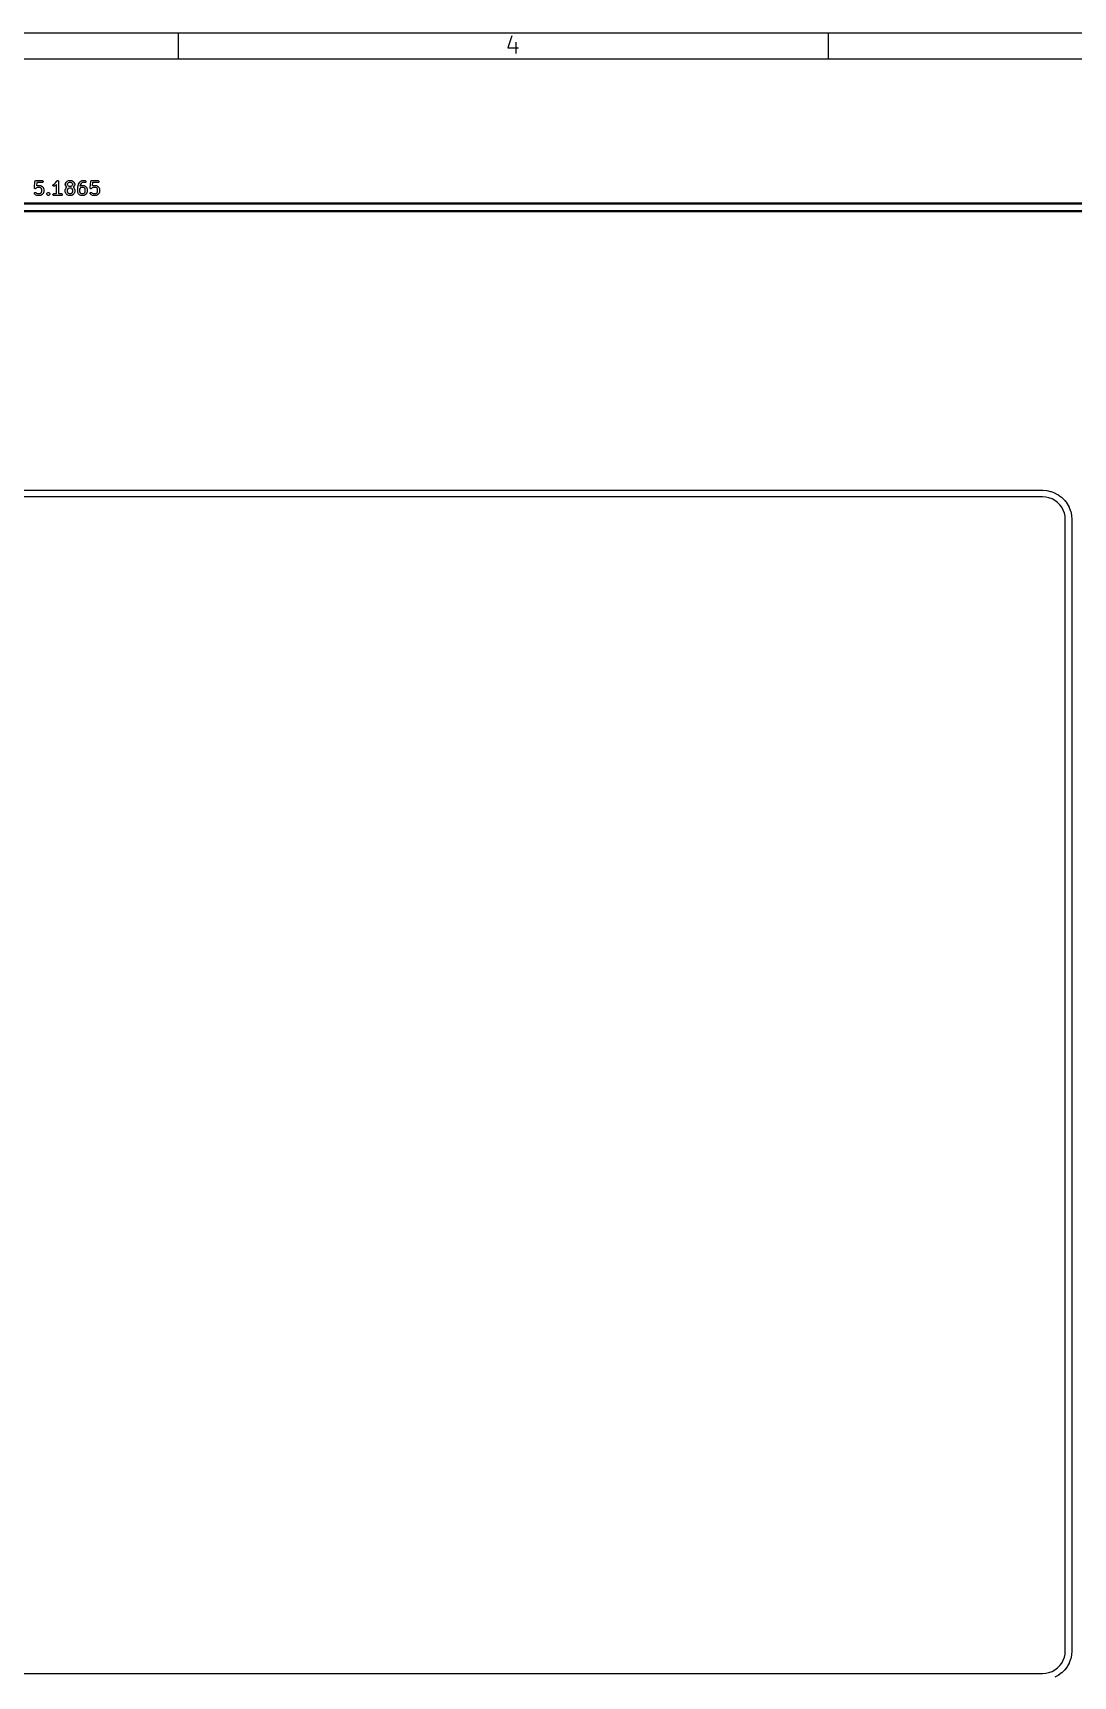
# Model space of a CAD drawing. Header units: inches. Extents: x 0.4 to 11.3, y -7.9 to -0.4.
# Drawn here: x 5.858 to 9.009, y -5.369 to -0.394 of the extents above; entities that cross this region are included whole.
import ezdxf

# ---------------------------------------------------------------- set-up
doc = ezdxf.new("R2010")
doc.units = ezdxf.units.IN
doc.header["$MEASUREMENT"] = 0
doc.layers.add('Adhesive', color=254, linetype='CONTINUOUS', true_color=0xb4dbd2)

msp = doc.modelspace()

# ---------------------------------------------------------------- linework, layer by layer
at = {"layer": 'Adhesive', "linetype": 'CONTINUOUS'}
for p, q in [((5.863, -0.8623), (5.8649, -0.8436)), ((5.8649, -0.8433), (5.865, -0.8432)), ((5.8649, -0.8434), (5.8649, -0.8433)), ((5.8649, -0.8436), (5.8649, -0.8434)), ((5.865, -0.843), (5.8652, -0.8426)), ((5.865, -0.8432), (5.865, -0.843)), ((5.8652, -0.8426), (5.8654, -0.8423)), ((5.8654, -0.8423), (5.8655, -0.8421)), ((5.8655, -0.842), (5.8659, -0.8417)), ((5.8655, -0.8421), (5.8655, -0.842)), ((5.8659, -0.8417), (5.8662, -0.8414)), ((5.8662, -0.8414), (5.8663, -0.8414)), ((5.8663, -0.8414), (5.8664, -0.8413)), ((5.8664, -0.8413), (5.8668, -0.8412)), ((5.8668, -0.8412), (5.8672, -0.841)), ((5.8672, -0.841), (5.8675, -0.841)), ((5.8675, -0.841), (5.8675, -0.841)), ((5.8675, -0.841), (5.8676, -0.841)), ((5.8676, -0.841), (5.8678, -0.8409)), ((5.8678, -0.8409), (5.8866, -0.8409)), ((5.8866, -0.8409), (5.8871, -0.841)), ((5.8871, -0.841), (5.8882, -0.8414)), ((5.8882, -0.8414), (5.889, -0.8423)), ((5.889, -0.8455), (5.8882, -0.8463)), ((5.889, -0.8423), (5.8895, -0.8433)), ((5.8895, -0.8445), (5.889, -0.8455)), ((5.8895, -0.8433), (5.8895, -0.8445)), ((5.9274, -0.8476), (5.931, -0.8423)), ((5.931, -0.8422), (5.9313, -0.8418)), ((5.931, -0.8423), (5.931, -0.8422)), ((5.931, -0.8423), (5.931, -0.8423)), ((5.931, -0.8423), (5.931, -0.8423)), ((5.9313, -0.8418), (5.9316, -0.8416)), ((5.9316, -0.8416), (5.9318, -0.8414)), ((5.9318, -0.8414), (5.9321, -0.8413)), ((5.9321, -0.8413), (5.9323, -0.8412)), ((5.9323, -0.8412), (5.9326, -0.8411)), ((5.9326, -0.8411), (5.9329, -0.841)), ((5.9329, -0.841), (5.9332, -0.841)), ((5.9332, -0.841), (5.9334, -0.8409)), ((5.9334, -0.8409), (5.9337, -0.841)), ((5.9337, -0.841), (5.934, -0.841)), ((5.934, -0.841), (5.9343, -0.8411)), ((5.9343, -0.8411), (5.9346, -0.8412)), ((5.9346, -0.8412), (5.9348, -0.8413)), ((5.9348, -0.8413), (5.9351, -0.8414)), ((5.9351, -0.8414), (5.9353, -0.8416)), ((5.9353, -0.8416), (5.9355, -0.8418)), ((5.9355, -0.8418), (5.9357, -0.842)), ((5.9357, -0.842), (5.9359, -0.8423)), ((5.9359, -0.8423), (5.936, -0.8425)), ((5.936, -0.8425), (5.9362, -0.8428)), ((5.9362, -0.8428), (5.9362, -0.843)), ((5.9362, -0.843), (5.9363, -0.8433)), ((5.9363, -0.8433), (5.9364, -0.8439)), ((5.9364, -0.8439), (5.9364, -0.8439)), ((5.9364, -0.8439), (5.9364, -0.8439)), ((5.9364, -0.8439), (5.9364, -0.8439)), ((5.9364, -0.8439), (5.9364, -0.8803)), ((5.9592, -0.8459), (5.9592, -0.8458)), ((5.9592, -0.8458), (5.9593, -0.8458)), ((5.9593, -0.8458), (5.9595, -0.8456)), ((5.9595, -0.8456), (5.9613, -0.8437)), ((5.9613, -0.8437), (5.9616, -0.8435)), ((5.9616, -0.8435), (5.9616, -0.8434)), ((5.9616, -0.8434), (5.9617, -0.8434)), ((5.9617, -0.8434), (5.9618, -0.8433)), ((5.9618, -0.8433), (5.9619, -0.8433)), ((5.9619, -0.8433), (5.9621, -0.8431)), ((5.9621, -0.8431), (5.9659, -0.8412)), ((5.9659, -0.8412), (5.9664, -0.841)), ((5.9664, -0.841), (5.9665, -0.841)), ((5.9665, -0.841), (5.9666, -0.841)), ((5.9666, -0.841), (5.9672, -0.8409)), ((5.9672, -0.8409), (5.9747, -0.8409)), ((5.9747, -0.8409), (5.9753, -0.841)), ((5.9753, -0.841), (5.9754, -0.841)), ((5.9754, -0.841), (5.9755, -0.841)), ((5.9755, -0.841), (5.976, -0.8412)), ((5.976, -0.8412), (5.9798, -0.8431)), ((5.9798, -0.8431), (5.98, -0.8433)), ((5.98, -0.8433), (5.9801, -0.8433)), ((5.9801, -0.8433), (5.9802, -0.8434)), ((5.9802, -0.8434), (5.9802, -0.8434)), ((5.9802, -0.8434), (5.9803, -0.8435)), ((5.9803, -0.8435), (5.9805, -0.8437)), ((5.9805, -0.8437), (5.9824, -0.8456)), ((5.9824, -0.8456), (5.9826, -0.8458)), ((5.9826, -0.8458), (5.9826, -0.8458)), ((5.9826, -0.8458), (5.9827, -0.8459)), ((6.0004, -0.846), (6.0005, -0.8458)), ((6.0005, -0.8458), (6.0007, -0.8456)), ((6.0007, -0.8456), (6.0026, -0.8437)), ((6.0007, -0.8456), (6.0007, -0.8456)), ((6.0007, -0.8456), (6.0007, -0.8456)), ((6.0026, -0.8437), (6.0028, -0.8435)), ((6.0028, -0.8435), (6.0029, -0.8434)), ((6.0029, -0.8434), (6.003, -0.8434)), ((6.003, -0.8434), (6.003, -0.8433)), ((6.003, -0.8433), (6.0031, -0.8433)), ((6.0031, -0.8433), (6.0034, -0.8431)), ((6.0034, -0.8431), (6.0071, -0.8412)), ((6.0071, -0.8412), (6.0077, -0.841)), ((6.0077, -0.841), (6.0078, -0.841)), ((6.0078, -0.841), (6.0079, -0.841)), ((6.0079, -0.841), (6.0084, -0.8409)), ((6.0084, -0.8409), (6.0159, -0.8409)), ((6.0159, -0.8409), (6.0165, -0.841)), ((6.0165, -0.841), (6.0176, -0.8414)), ((6.0176, -0.8414), (6.0184, -0.8423)), ((6.0184, -0.8455), (6.0176, -0.8463)), ((6.0184, -0.8423), (6.0188, -0.8433)), ((6.0188, -0.8445), (6.0184, -0.8455)), ((6.0188, -0.8433), (6.0188, -0.8445)), ((6.0317, -0.8623), (6.0336, -0.8436)), ((6.0336, -0.8436), (6.0337, -0.8434)), ((6.0337, -0.843), (6.0339, -0.8426)), ((6.0337, -0.8432), (6.0337, -0.843)), ((6.0337, -0.8433), (6.0337, -0.8432)), ((6.0337, -0.8434), (6.0337, -0.8433)), ((6.0339, -0.8426), (6.0341, -0.8423)), ((6.0341, -0.8423), (6.0342, -0.8421)), ((6.0342, -0.8421), (6.0343, -0.842)), ((6.0343, -0.842), (6.0346, -0.8417)), ((6.0346, -0.8417), (6.0349, -0.8414)), ((6.0349, -0.8414), (6.035, -0.8414)), ((6.035, -0.8414), (6.0352, -0.8413)), ((6.0352, -0.8413), (6.0356, -0.8412)), ((6.0356, -0.8412), (6.036, -0.841)), ((6.036, -0.841), (6.0362, -0.841)), ((6.0362, -0.841), (6.0363, -0.841)), ((6.0363, -0.841), (6.0366, -0.8409)), ((6.0363, -0.841), (6.0363, -0.841)), ((6.0366, -0.8409), (6.0553, -0.8409)), ((6.0553, -0.8409), (6.0559, -0.841)), ((6.0559, -0.841), (6.0569, -0.8414)), ((6.0569, -0.8414), (6.0578, -0.8423)), ((6.0578, -0.8455), (6.0569, -0.8463)), ((6.0578, -0.8423), (6.0582, -0.8433)), ((6.0582, -0.8445), (6.0578, -0.8455)), ((6.0582, -0.8433), (6.0582, -0.8445)), ((5.863, -0.8629), (5.863, -0.8623)), ((5.8631, -0.8631), (5.863, -0.8629)), ((5.8631, -0.8632), (5.8631, -0.8631)), ((5.8632, -0.8636), (5.8631, -0.8632)), ((5.8631, -0.8789), (5.8635, -0.8779)), ((5.8631, -0.8801), (5.8631, -0.8789)), ((5.8635, -0.8812), (5.8631, -0.8801)), ((5.8633, -0.864), (5.8632, -0.8636)), ((5.8634, -0.8641), (5.8633, -0.864)), ((5.8635, -0.8643), (5.8634, -0.8641)), ((5.8638, -0.8646), (5.8635, -0.8643)), ((5.8635, -0.8779), (5.8643, -0.8771)), ((5.8639, -0.8816), (5.8635, -0.8812)), ((5.8641, -0.8649), (5.8638, -0.8646)), ((5.8657, -0.8835), (5.8639, -0.8816)), ((5.8642, -0.865), (5.8641, -0.8649)), ((5.8643, -0.8651), (5.8642, -0.865)), ((5.8647, -0.8653), (5.8643, -0.8651)), ((5.8643, -0.8771), (5.8654, -0.8766)), ((5.8651, -0.8655), (5.8647, -0.8653)), ((5.8652, -0.8655), (5.8651, -0.8655)), ((5.8654, -0.8655), (5.8652, -0.8655)), ((5.8658, -0.8655), (5.8654, -0.8655)), ((5.8654, -0.8766), (5.8665, -0.8766)), ((5.866, -0.8837), (5.8657, -0.8835)), ((5.8662, -0.8656), (5.8658, -0.8655)), ((5.8661, -0.8838), (5.866, -0.8837)), ((5.866, -0.8837), (5.866, -0.8837)), ((5.8662, -0.8838), (5.8661, -0.8838)), ((5.8664, -0.8655), (5.8662, -0.8656)), ((5.8663, -0.8839), (5.8662, -0.8838)), ((5.8665, -0.884), (5.8663, -0.8839)), ((5.8665, -0.8655), (5.8664, -0.8655)), ((5.8669, -0.8654), (5.8665, -0.8655)), ((5.8665, -0.8766), (5.8676, -0.8771)), ((5.8703, -0.8859), (5.8665, -0.884)), ((5.8673, -0.8652), (5.8669, -0.8654)), ((5.8675, -0.8652), (5.8673, -0.8652)), ((5.8676, -0.8651), (5.8675, -0.8652)), ((5.868, -0.8647), (5.8676, -0.8651)), ((5.8676, -0.8771), (5.868, -0.8774)), ((5.8696, -0.8632), (5.868, -0.8647)), ((5.868, -0.8774), (5.8696, -0.879)), ((5.8705, -0.8468), (5.8695, -0.8566)), ((5.8695, -0.8566), (5.8703, -0.8562)), ((5.8723, -0.8618), (5.8696, -0.8632)), ((5.8696, -0.879), (5.8723, -0.8803)), ((5.8703, -0.8562), (5.8708, -0.856)), ((5.8708, -0.8861), (5.8703, -0.8859)), ((5.8866, -0.8468), (5.8705, -0.8468)), ((5.8708, -0.856), (5.8709, -0.856)), ((5.8709, -0.8861), (5.8708, -0.8861)), ((5.8709, -0.856), (5.871, -0.856)), ((5.871, -0.8862), (5.8709, -0.8861)), ((5.871, -0.856), (5.8716, -0.8559)), ((5.8716, -0.8862), (5.871, -0.8862)), ((5.8716, -0.8559), (5.8809, -0.8559)), ((5.8809, -0.8862), (5.8716, -0.8862)), ((5.8802, -0.8618), (5.8723, -0.8618)), ((5.8723, -0.8803), (5.8802, -0.8803)), ((5.8829, -0.8632), (5.8802, -0.8618)), ((5.8802, -0.8803), (5.8829, -0.879)), ((5.8809, -0.8559), (5.8815, -0.856)), ((5.8815, -0.8862), (5.8809, -0.8862)), ((5.8815, -0.856), (5.8816, -0.856)), ((5.8816, -0.8861), (5.8815, -0.8862)), ((5.8816, -0.856), (5.8817, -0.856)), ((5.8817, -0.8861), (5.8816, -0.8861)), ((5.8817, -0.856), (5.8823, -0.8562)), ((5.8823, -0.8859), (5.8817, -0.8861)), ((5.8823, -0.8562), (5.886, -0.8581)), ((5.886, -0.884), (5.8823, -0.8859)), ((5.8841, -0.8644), (5.8829, -0.8632)), ((5.8829, -0.879), (5.8841, -0.8778)), ((5.8855, -0.8671), (5.8841, -0.8644)), ((5.8841, -0.8778), (5.8855, -0.8751)), ((5.8855, -0.8751), (5.8855, -0.8671)), ((5.886, -0.8581), (5.8863, -0.8583)), ((5.8863, -0.8839), (5.886, -0.884)), ((5.8863, -0.8583), (5.8863, -0.8583)), ((5.8863, -0.8583), (5.8864, -0.8584)), ((5.8864, -0.8838), (5.8863, -0.8838)), ((5.8863, -0.8838), (5.8863, -0.8839)), ((5.8864, -0.8584), (5.8865, -0.8584)), ((5.8865, -0.8837), (5.8864, -0.8838)), ((5.8865, -0.8584), (5.8866, -0.8585)), ((5.8866, -0.8837), (5.8865, -0.8837)), ((5.8871, -0.8468), (5.8866, -0.8468)), ((5.8866, -0.8585), (5.8868, -0.8587)), ((5.8868, -0.8835), (5.8866, -0.8837)), ((5.8868, -0.8587), (5.8887, -0.8606)), ((5.8887, -0.8816), (5.8868, -0.8835)), ((5.8882, -0.8463), (5.8871, -0.8468)), ((5.8887, -0.8606), (5.8888, -0.8608)), ((5.8888, -0.8814), (5.8887, -0.8816)), ((5.8888, -0.8608), (5.8889, -0.8608)), ((5.8889, -0.8813), (5.8888, -0.8814)), ((5.8889, -0.8608), (5.889, -0.8609)), ((5.889, -0.8812), (5.8889, -0.8813)), ((5.889, -0.8609), (5.889, -0.861)), ((5.889, -0.861), (5.8891, -0.8611)), ((5.8891, -0.8811), (5.889, -0.8812)), ((5.889, -0.8812), (5.889, -0.8812)), ((5.8891, -0.8611), (5.8892, -0.8613)), ((5.8892, -0.8808), (5.8891, -0.8811)), ((5.8892, -0.8613), (5.8911, -0.8651)), ((5.8911, -0.8771), (5.8892, -0.8808)), ((5.8911, -0.8651), (5.8913, -0.8656)), ((5.8913, -0.8765), (5.8911, -0.8771)), ((5.8913, -0.8656), (5.8913, -0.8657)), ((5.8913, -0.8657), (5.8913, -0.8658)), ((5.8913, -0.8658), (5.8914, -0.8664)), ((5.8914, -0.8758), (5.8913, -0.8763)), ((5.8913, -0.8763), (5.8913, -0.8764)), ((5.8913, -0.8764), (5.8913, -0.8765)), ((5.8914, -0.8664), (5.8914, -0.8758)), ((5.9005, -0.8808), (5.901, -0.8797)), ((5.9005, -0.882), (5.9005, -0.8808)), ((5.9007, -0.8824), (5.9005, -0.882)), ((5.901, -0.883), (5.9007, -0.8824)), ((5.901, -0.8797), (5.9014, -0.8793)), ((5.9014, -0.8835), (5.901, -0.883)), ((5.9014, -0.8793), (5.9032, -0.8774)), ((5.9032, -0.8853), (5.9014, -0.8835)), ((5.9032, -0.8774), (5.9037, -0.8771)), ((5.9037, -0.8857), (5.9032, -0.8853)), ((5.9037, -0.8771), (5.9043, -0.8768)), ((5.9037, -0.8771), (5.9037, -0.8771)), ((5.9047, -0.8862), (5.9037, -0.8857)), ((5.9043, -0.8768), (5.9047, -0.8766)), ((5.9047, -0.8766), (5.9059, -0.8766)), ((5.9059, -0.8862), (5.9047, -0.8862)), ((5.9047, -0.8862), (5.9047, -0.8862)), ((5.9059, -0.8766), (5.9059, -0.8766)), ((5.9059, -0.8766), (5.9063, -0.8768)), ((5.907, -0.8857), (5.9059, -0.8862)), ((5.9059, -0.8862), (5.9059, -0.8862)), ((5.9063, -0.8768), (5.907, -0.8771)), ((5.907, -0.8771), (5.907, -0.8771)), ((5.907, -0.8771), (5.9074, -0.8774)), ((5.9074, -0.8853), (5.907, -0.8857)), ((5.9074, -0.8774), (5.9093, -0.8793)), ((5.9093, -0.8835), (5.9074, -0.8853)), ((5.9093, -0.8793), (5.9096, -0.8797)), ((5.9096, -0.883), (5.9093, -0.8835)), ((5.9096, -0.8797), (5.9101, -0.8808)), ((5.9101, -0.882), (5.9096, -0.883)), ((5.9101, -0.8808), (5.9101, -0.8808)), ((5.9101, -0.8808), (5.9101, -0.882)), ((5.9193, -0.8548), (5.9196, -0.8537)), ((5.9193, -0.8559), (5.9193, -0.8548)), ((5.9199, -0.8569), (5.9193, -0.8559)), ((5.9193, -0.8827), (5.9197, -0.8816)), ((5.9193, -0.8838), (5.9193, -0.8827)), ((5.9197, -0.8849), (5.9193, -0.8838)), ((5.9196, -0.8537), (5.9204, -0.8528)), ((5.9197, -0.8816), (5.9206, -0.8808)), ((5.9206, -0.8857), (5.9197, -0.8849)), ((5.9207, -0.8577), (5.9199, -0.8569)), ((5.9204, -0.8528), (5.9209, -0.8525)), ((5.9206, -0.8808), (5.9216, -0.8804)), ((5.9216, -0.8862), (5.9206, -0.8857)), ((5.9218, -0.8581), (5.9207, -0.8577)), ((5.9209, -0.8525), (5.9242, -0.8508)), ((5.9216, -0.8804), (5.9222, -0.8803)), ((5.9222, -0.8862), (5.9216, -0.8862)), ((5.923, -0.858), (5.9218, -0.8581)), ((5.9222, -0.8803), (5.9305, -0.8803)), ((5.9447, -0.8862), (5.9222, -0.8862)), ((5.9235, -0.8578), (5.923, -0.858)), ((5.9273, -0.8559), (5.9235, -0.8578)), ((5.9242, -0.8508), (5.9274, -0.8476)), ((5.9275, -0.8557), (5.9273, -0.8559)), ((5.9276, -0.8557), (5.9275, -0.8557)), ((5.9277, -0.8557), (5.9276, -0.8557)), ((5.9278, -0.8556), (5.9277, -0.8557)), ((5.928, -0.8554), (5.9278, -0.8555)), ((5.9278, -0.8555), (5.9278, -0.8556)), ((5.9305, -0.8529), (5.928, -0.8554)), ((5.9305, -0.8803), (5.9305, -0.8529)), ((5.9364, -0.8803), (5.9447, -0.8803)), ((5.9447, -0.8803), (5.9453, -0.8804)), ((5.9453, -0.8862), (5.9447, -0.8862)), ((5.9453, -0.8804), (5.9463, -0.8808)), ((5.9463, -0.8857), (5.9453, -0.8862)), ((5.9463, -0.8808), (5.9471, -0.8816)), ((5.9471, -0.8849), (5.9463, -0.8857)), ((5.9471, -0.8816), (5.9476, -0.8827)), ((5.9476, -0.8838), (5.9471, -0.8849)), ((5.9476, -0.8827), (5.9476, -0.8838)), ((5.9567, -0.8514), (5.9568, -0.8508)), ((5.9567, -0.8533), (5.9567, -0.8514)), ((5.9568, -0.8538), (5.9567, -0.8533)), ((5.9567, -0.8683), (5.9568, -0.8677)), ((5.9567, -0.8758), (5.9567, -0.8683)), ((5.9568, -0.8763), (5.9567, -0.8758)), ((5.9568, -0.8506), (5.957, -0.8501)), ((5.9568, -0.8507), (5.9568, -0.8506)), ((5.9568, -0.8508), (5.9568, -0.8507)), ((5.9568, -0.8539), (5.9568, -0.8538)), ((5.9568, -0.854), (5.9568, -0.8539)), ((5.957, -0.8546), (5.9568, -0.854)), ((5.9568, -0.8675), (5.957, -0.8669)), ((5.9568, -0.8676), (5.9568, -0.8675)), ((5.9568, -0.8677), (5.9568, -0.8676)), ((5.9568, -0.8764), (5.9568, -0.8763)), ((5.9568, -0.8765), (5.9568, -0.8764)), ((5.957, -0.8771), (5.9568, -0.8765)), ((5.957, -0.8501), (5.9589, -0.8463)), ((5.9589, -0.8583), (5.957, -0.8546)), ((5.957, -0.8669), (5.9589, -0.8632)), ((5.9589, -0.8808), (5.957, -0.8771)), ((5.9589, -0.8463), (5.9591, -0.8461)), ((5.9591, -0.8586), (5.9589, -0.8583)), ((5.9589, -0.8632), (5.9591, -0.8629)), ((5.9591, -0.8811), (5.9589, -0.8808)), ((5.9591, -0.846), (5.9592, -0.8459)), ((5.9591, -0.8461), (5.9591, -0.846)), ((5.9591, -0.8587), (5.9591, -0.8586)), ((5.9592, -0.8587), (5.9591, -0.8587)), ((5.9591, -0.8629), (5.9592, -0.8628)), ((5.9591, -0.8629), (5.9591, -0.8629)), ((5.9591, -0.8812), (5.9591, -0.8811)), ((5.9592, -0.8812), (5.9591, -0.8812)), ((5.9592, -0.8588), (5.9592, -0.8587)), ((5.9593, -0.8589), (5.9592, -0.8588)), ((5.9592, -0.8628), (5.9592, -0.8627)), ((5.9592, -0.8627), (5.9593, -0.8627)), ((5.9592, -0.8813), (5.9592, -0.8812)), ((5.9593, -0.8814), (5.9592, -0.8813)), ((5.9595, -0.8591), (5.9593, -0.8589)), ((5.9593, -0.8627), (5.9595, -0.8624)), ((5.9595, -0.8816), (5.9593, -0.8814)), ((5.9611, -0.8608), (5.9595, -0.8591)), ((5.9595, -0.8624), (5.9611, -0.8608)), ((5.9613, -0.8835), (5.9595, -0.8816)), ((5.9616, -0.8837), (5.9613, -0.8835)), ((5.9617, -0.8838), (5.9616, -0.8837)), ((5.9616, -0.8837), (5.9616, -0.8837)), ((5.9618, -0.8838), (5.9617, -0.8838)), ((5.9619, -0.8839), (5.9618, -0.8838)), ((5.9621, -0.884), (5.9619, -0.8839)), ((5.9659, -0.8859), (5.9621, -0.884)), ((5.964, -0.8494), (5.9626, -0.8521)), ((5.9626, -0.8521), (5.9626, -0.8526)), ((5.9626, -0.8526), (5.964, -0.8553)), ((5.964, -0.8663), (5.9626, -0.869)), ((5.9626, -0.869), (5.9626, -0.8751)), ((5.9626, -0.8751), (5.964, -0.8778)), ((5.9652, -0.8482), (5.964, -0.8494)), ((5.964, -0.8553), (5.9652, -0.8565)), ((5.9652, -0.8651), (5.964, -0.8663)), ((5.964, -0.8778), (5.9652, -0.879)), ((5.9679, -0.8468), (5.9652, -0.8482)), ((5.9652, -0.8565), (5.9679, -0.8578)), ((5.9679, -0.8637), (5.9652, -0.8651)), ((5.9652, -0.879), (5.9679, -0.8803)), ((5.9664, -0.8861), (5.9659, -0.8859)), ((5.9665, -0.8861), (5.9664, -0.8861)), ((5.9666, -0.8862), (5.9665, -0.8861)), ((5.9672, -0.8862), (5.9666, -0.8862)), ((5.9747, -0.8862), (5.9672, -0.8862)), ((5.974, -0.8468), (5.9679, -0.8468)), ((5.9679, -0.8578), (5.974, -0.8578)), ((5.974, -0.8637), (5.9679, -0.8637)), ((5.9679, -0.8803), (5.974, -0.8803)), ((5.9767, -0.8482), (5.974, -0.8468)), ((5.974, -0.8578), (5.9767, -0.8565)), ((5.9767, -0.8651), (5.974, -0.8637)), ((5.974, -0.8803), (5.9767, -0.879)), ((5.9753, -0.8862), (5.9747, -0.8862)), ((5.9754, -0.8861), (5.9753, -0.8862)), ((5.9755, -0.8861), (5.9754, -0.8861)), ((5.976, -0.8859), (5.9755, -0.8861)), ((5.9798, -0.884), (5.976, -0.8859)), ((5.9779, -0.8494), (5.9767, -0.8482)), ((5.9767, -0.8565), (5.9779, -0.8553)), ((5.9779, -0.8663), (5.9767, -0.8651)), ((5.9767, -0.879), (5.9779, -0.8778)), ((5.9792, -0.8521), (5.9779, -0.8494)), ((5.9779, -0.8553), (5.9792, -0.8526)), ((5.9792, -0.869), (5.9779, -0.8663)), ((5.9779, -0.8778), (5.9792, -0.8751)), ((5.9792, -0.8526), (5.9792, -0.8521)), ((5.9792, -0.8751), (5.9792, -0.869)), ((5.98, -0.8839), (5.9798, -0.884)), ((5.9801, -0.8838), (5.98, -0.8839)), ((5.9802, -0.8838), (5.9801, -0.8838)), ((5.9803, -0.8837), (5.9802, -0.8837)), ((5.9802, -0.8837), (5.9802, -0.8838)), ((5.9805, -0.8835), (5.9803, -0.8837)), ((5.9824, -0.8816), (5.9805, -0.8835)), ((5.9824, -0.8591), (5.9807, -0.8608)), ((5.9807, -0.8608), (5.9824, -0.8624)), ((5.9826, -0.8589), (5.9824, -0.8591)), ((5.9824, -0.8624), (5.9826, -0.8627)), ((5.9826, -0.8814), (5.9824, -0.8816)), ((5.9827, -0.8587), (5.9826, -0.8588)), ((5.9826, -0.8588), (5.9826, -0.8589)), ((5.9826, -0.8627), (5.9826, -0.8627)), ((5.9826, -0.8627), (5.9827, -0.8628)), ((5.9827, -0.8812), (5.9826, -0.8813)), ((5.9826, -0.8813), (5.9826, -0.8814)), ((5.9827, -0.8459), (5.9828, -0.846)), ((5.9828, -0.8587), (5.9827, -0.8587)), ((5.9827, -0.8628), (5.9828, -0.8629)), ((5.9828, -0.8812), (5.9827, -0.8812)), ((5.9828, -0.846), (5.9828, -0.8461)), ((5.9828, -0.8461), (5.9829, -0.8463)), ((5.9829, -0.8583), (5.9828, -0.8586)), ((5.9828, -0.8586), (5.9828, -0.8587)), ((5.9828, -0.8629), (5.9828, -0.8629)), ((5.9828, -0.8629), (5.9829, -0.8632)), ((5.9829, -0.8808), (5.9828, -0.8811)), ((5.9828, -0.8811), (5.9828, -0.8812)), ((5.9829, -0.8463), (5.9848, -0.8501)), ((5.9848, -0.8546), (5.9829, -0.8583)), ((5.9829, -0.8632), (5.9848, -0.8669)), ((5.9848, -0.8771), (5.9829, -0.8808)), ((5.9848, -0.8501), (5.985, -0.8506)), ((5.985, -0.854), (5.9848, -0.8546)), ((5.9848, -0.8669), (5.985, -0.8675)), ((5.985, -0.8765), (5.9848, -0.8771)), ((5.985, -0.8506), (5.985, -0.8507)), ((5.985, -0.8507), (5.9851, -0.8508)), ((5.9851, -0.8538), (5.985, -0.8539)), ((5.985, -0.8539), (5.985, -0.854)), ((5.985, -0.8675), (5.985, -0.8676)), ((5.985, -0.8676), (5.9851, -0.8677)), ((5.9851, -0.8763), (5.985, -0.8764)), ((5.985, -0.8764), (5.985, -0.8765)), ((5.9851, -0.8508), (5.9851, -0.8514)), ((5.9851, -0.8514), (5.9851, -0.8533)), ((5.9851, -0.8533), (5.9851, -0.8538)), ((5.9851, -0.8677), (5.9851, -0.8683)), ((5.9851, -0.8683), (5.9851, -0.8758)), ((5.9851, -0.8758), (5.9851, -0.8763)), ((5.9942, -0.8606), (5.9943, -0.8604)), ((5.9942, -0.8607), (5.9942, -0.8606)), ((5.9942, -0.8608), (5.9942, -0.8607)), ((5.9942, -0.8758), (5.9942, -0.8608)), ((5.9943, -0.8763), (5.9942, -0.8758)), ((5.9943, -0.86), (5.9962, -0.8525)), ((5.9943, -0.8601), (5.9943, -0.86)), ((5.9943, -0.8602), (5.9943, -0.8601)), ((5.9943, -0.8604), (5.9943, -0.8602)), ((5.9943, -0.8764), (5.9943, -0.8763)), ((5.9943, -0.8765), (5.9943, -0.8764)), ((5.9945, -0.8771), (5.9943, -0.8765)), ((5.9964, -0.8808), (5.9945, -0.8771)), ((5.9962, -0.8525), (5.9963, -0.8522)), ((5.9963, -0.8522), (5.9963, -0.8521)), ((5.9963, -0.8521), (5.9964, -0.8521)), ((5.9964, -0.8519), (5.9966, -0.8516)), ((5.9964, -0.852), (5.9964, -0.8519)), ((5.9964, -0.8521), (5.9964, -0.852)), ((5.9966, -0.8811), (5.9964, -0.8808)), ((5.9966, -0.8516), (6.0003, -0.846)), ((5.9966, -0.8812), (5.9966, -0.8811)), ((5.9967, -0.8812), (5.9966, -0.8812)), ((5.9967, -0.8813), (5.9967, -0.8812)), ((5.9968, -0.8814), (5.9967, -0.8813)), ((5.997, -0.8816), (5.9968, -0.8814)), ((5.9988, -0.8835), (5.997, -0.8816)), ((5.9991, -0.8837), (5.9988, -0.8835)), ((5.9992, -0.8838), (5.9991, -0.8837)), ((5.9991, -0.8837), (5.9991, -0.8837)), ((5.9993, -0.8838), (5.9992, -0.8838)), ((5.9994, -0.8839), (5.9993, -0.8838)), ((5.9996, -0.884), (5.9994, -0.8839)), ((6.0034, -0.8859), (5.9996, -0.884)), ((6.0015, -0.8644), (6.0001, -0.8671)), ((6.0001, -0.8671), (6.0001, -0.8751)), ((6.0001, -0.8751), (6.0015, -0.8778)), ((6.0003, -0.846), (6.0004, -0.846)), ((6.0004, -0.846), (6.0004, -0.846)), ((6.0018, -0.8545), (6.0011, -0.8574)), ((6.0011, -0.8574), (6.0034, -0.8562)), ((6.0027, -0.8632), (6.0015, -0.8644)), ((6.0015, -0.8778), (6.0027, -0.879)), ((6.0051, -0.8495), (6.0018, -0.8545)), ((6.0054, -0.8618), (6.0027, -0.8632)), ((6.0027, -0.879), (6.0054, -0.8803)), ((6.0034, -0.8562), (6.0039, -0.856)), ((6.0039, -0.8861), (6.0034, -0.8859)), ((6.0039, -0.856), (6.004, -0.856)), ((6.004, -0.8861), (6.0039, -0.8861)), ((6.004, -0.856), (6.0041, -0.856)), ((6.0041, -0.8862), (6.004, -0.8861)), ((6.0041, -0.856), (6.0047, -0.8559)), ((6.0047, -0.8862), (6.0041, -0.8862)), ((6.0047, -0.8559), (6.0122, -0.8559)), ((6.0122, -0.8862), (6.0047, -0.8862)), ((6.0064, -0.8482), (6.0051, -0.8495)), ((6.0115, -0.8618), (6.0054, -0.8618)), ((6.0054, -0.8803), (6.0115, -0.8803)), ((6.0091, -0.8468), (6.0064, -0.8482)), ((6.0159, -0.8468), (6.0091, -0.8468)), ((6.0142, -0.8632), (6.0115, -0.8618)), ((6.0115, -0.8803), (6.0142, -0.879)), ((6.0122, -0.8559), (6.0128, -0.856)), ((6.0128, -0.8862), (6.0122, -0.8862)), ((6.0128, -0.856), (6.0129, -0.856)), ((6.0129, -0.8861), (6.0128, -0.8862)), ((6.0129, -0.856), (6.013, -0.856)), ((6.013, -0.8861), (6.0129, -0.8861)), ((6.013, -0.856), (6.0135, -0.8562)), ((6.0135, -0.8859), (6.013, -0.8861)), ((6.0135, -0.8562), (6.0172, -0.8581)), ((6.0172, -0.884), (6.0135, -0.8859)), ((6.0154, -0.8644), (6.0142, -0.8632)), ((6.0142, -0.879), (6.0154, -0.8778)), ((6.0167, -0.8671), (6.0154, -0.8644)), ((6.0154, -0.8778), (6.0167, -0.8751)), ((6.0165, -0.8468), (6.0159, -0.8468)), ((6.0176, -0.8463), (6.0165, -0.8468)), ((6.0167, -0.8751), (6.0167, -0.8671)), ((6.0172, -0.8581), (6.0175, -0.8583)), ((6.0175, -0.8839), (6.0172, -0.884)), ((6.0175, -0.8583), (6.0176, -0.8583)), ((6.0176, -0.8838), (6.0175, -0.8839)), ((6.0176, -0.8583), (6.0177, -0.8584)), ((6.0177, -0.8838), (6.0176, -0.8838)), ((6.0177, -0.8584), (6.0177, -0.8584)), ((6.0177, -0.8584), (6.0178, -0.8585)), ((6.0178, -0.8837), (6.0177, -0.8837)), ((6.0177, -0.8837), (6.0177, -0.8838)), ((6.0178, -0.8585), (6.018, -0.8587)), ((6.018, -0.8835), (6.0178, -0.8837)), ((6.018, -0.8587), (6.0199, -0.8606)), ((6.0199, -0.8816), (6.018, -0.8835)), ((6.0199, -0.8606), (6.0201, -0.8608)), ((6.0201, -0.8814), (6.0199, -0.8816)), ((6.0201, -0.8608), (6.0201, -0.8608)), ((6.0201, -0.8608), (6.0202, -0.8609)), ((6.0202, -0.8812), (6.0201, -0.8813)), ((6.0201, -0.8813), (6.0201, -0.8814)), ((6.0202, -0.8609), (6.0203, -0.861)), ((6.0203, -0.8812), (6.0202, -0.8812)), ((6.0203, -0.861), (6.0203, -0.8611)), ((6.0203, -0.8611), (6.0204, -0.8613)), ((6.0204, -0.8808), (6.0203, -0.8811)), ((6.0203, -0.8811), (6.0203, -0.8812)), ((6.0204, -0.8613), (6.0223, -0.8651)), ((6.0223, -0.8771), (6.0204, -0.8808)), ((6.0223, -0.8651), (6.0225, -0.8656)), ((6.0225, -0.8765), (6.0223, -0.8771)), ((6.0225, -0.8656), (6.0225, -0.8657)), ((6.0225, -0.8657), (6.0226, -0.8658)), ((6.0226, -0.8763), (6.0225, -0.8764)), ((6.0225, -0.8764), (6.0225, -0.8765)), ((6.0226, -0.8658), (6.0226, -0.8664)), ((6.0226, -0.8664), (6.0226, -0.8758)), ((6.0226, -0.8758), (6.0226, -0.8763)), ((6.0317, -0.8629), (6.0317, -0.8623)), ((6.0318, -0.8631), (6.0317, -0.8629)), ((6.0318, -0.8632), (6.0318, -0.8631)), ((6.0319, -0.8636), (6.0318, -0.8632)), ((6.0318, -0.8789), (6.0322, -0.8779)), ((6.0318, -0.8801), (6.0318, -0.8789)), ((6.0322, -0.8812), (6.0318, -0.8801)), ((6.0321, -0.864), (6.0319, -0.8636)), ((6.0322, -0.8641), (6.0321, -0.864)), ((6.0322, -0.8643), (6.0322, -0.8641)), ((6.0325, -0.8646), (6.0322, -0.8643)), ((6.0322, -0.8779), (6.033, -0.8771)), ((6.0326, -0.8816), (6.0322, -0.8812)), ((6.0328, -0.8649), (6.0325, -0.8646)), ((6.0345, -0.8835), (6.0326, -0.8816)), ((6.0329, -0.865), (6.0328, -0.8649)), ((6.033, -0.8651), (6.0329, -0.865)), ((6.0334, -0.8653), (6.033, -0.8651)), ((6.033, -0.8771), (6.0341, -0.8766)), ((6.0338, -0.8655), (6.0334, -0.8653)), ((6.034, -0.8655), (6.0338, -0.8655)), ((6.0341, -0.8655), (6.034, -0.8655)), ((6.0345, -0.8655), (6.0341, -0.8655)), ((6.0341, -0.8766), (6.0353, -0.8766)), ((6.035, -0.8656), (6.0345, -0.8655)), ((6.0347, -0.8837), (6.0345, -0.8835)), ((6.0348, -0.8838), (6.0347, -0.8837)), ((6.0347, -0.8837), (6.0347, -0.8837)), ((6.0349, -0.8838), (6.0348, -0.8838)), ((6.035, -0.8839), (6.0349, -0.8838)), ((6.0351, -0.8655), (6.035, -0.8656)), ((6.0352, -0.884), (6.035, -0.8839)), ((6.0353, -0.8655), (6.0351, -0.8655)), ((6.039, -0.8859), (6.0352, -0.884)), ((6.0357, -0.8654), (6.0353, -0.8655)), ((6.0353, -0.8766), (6.0363, -0.8771)), ((6.0361, -0.8652), (6.0357, -0.8654)), ((6.0362, -0.8652), (6.0361, -0.8652)), ((6.0363, -0.8651), (6.0362, -0.8652)), ((6.0368, -0.8647), (6.0363, -0.8651)), ((6.0363, -0.8771), (6.0368, -0.8774)), ((6.0383, -0.8632), (6.0368, -0.8647)), ((6.0368, -0.8774), (6.0383, -0.879)), ((6.0392, -0.8468), (6.0382, -0.8566)), ((6.0382, -0.8566), (6.039, -0.8562)), ((6.041, -0.8618), (6.0383, -0.8632)), ((6.0383, -0.879), (6.041, -0.8803)), ((6.039, -0.8562), (6.0395, -0.856)), ((6.0395, -0.8861), (6.039, -0.8859)), ((6.0553, -0.8468), (6.0392, -0.8468)), ((6.0395, -0.856), (6.0396, -0.856)), ((6.0396, -0.8861), (6.0395, -0.8861)), ((6.0396, -0.856), (6.0397, -0.856)), ((6.0397, -0.8862), (6.0396, -0.8861)), ((6.0397, -0.856), (6.0403, -0.8559)), ((6.0403, -0.8862), (6.0397, -0.8862)), ((6.0403, -0.8559), (6.0497, -0.8559)), ((6.0497, -0.8862), (6.0403, -0.8862)), ((6.049, -0.8618), (6.041, -0.8618)), ((6.041, -0.8803), (6.049, -0.8803)), ((6.0517, -0.8632), (6.049, -0.8618)), ((6.049, -0.8803), (6.0517, -0.879)), ((6.0497, -0.8559), (6.0503, -0.856)), ((6.0503, -0.8862), (6.0497, -0.8862)), ((6.0503, -0.856), (6.0503, -0.856)), ((6.0503, -0.856), (6.0505, -0.856)), ((6.0505, -0.8861), (6.0503, -0.8861)), ((6.0503, -0.8861), (6.0503, -0.8862)), ((6.0505, -0.856), (6.051, -0.8562)), ((6.051, -0.8859), (6.0505, -0.8861)), ((6.051, -0.8562), (6.0547, -0.8581)), ((6.0547, -0.884), (6.051, -0.8859)), ((6.0529, -0.8644), (6.0517, -0.8632)), ((6.0517, -0.879), (6.0529, -0.8778)), ((6.0542, -0.8671), (6.0529, -0.8644)), ((6.0529, -0.8778), (6.0542, -0.8751)), ((6.0542, -0.8751), (6.0542, -0.8671)), ((6.0547, -0.8581), (6.055, -0.8583)), ((6.055, -0.8839), (6.0547, -0.884)), ((6.055, -0.8583), (6.0551, -0.8583)), ((6.0551, -0.8838), (6.055, -0.8839)), ((6.0551, -0.8583), (6.0551, -0.8584)), ((6.0551, -0.8584), (6.0552, -0.8584)), ((6.0552, -0.8837), (6.0551, -0.8838)), ((6.0551, -0.8838), (6.0551, -0.8838)), ((6.0552, -0.8584), (6.0553, -0.8585)), ((6.0553, -0.8837), (6.0552, -0.8837)), ((6.0559, -0.8468), (6.0553, -0.8468)), ((6.0553, -0.8585), (6.0555, -0.8587)), ((6.0555, -0.8835), (6.0553, -0.8837)), ((6.0555, -0.8587), (6.0574, -0.8606)), ((6.0574, -0.8816), (6.0555, -0.8835)), ((6.0569, -0.8463), (6.0559, -0.8468)), ((6.0574, -0.8606), (6.0576, -0.8608)), ((6.0576, -0.8814), (6.0574, -0.8816)), ((6.0576, -0.8608), (6.0576, -0.8608)), ((6.0576, -0.8608), (6.0577, -0.8609)), ((6.0577, -0.8812), (6.0576, -0.8813)), ((6.0576, -0.8813), (6.0576, -0.8814)), ((6.0577, -0.8609), (6.0578, -0.861)), ((6.0578, -0.8812), (6.0577, -0.8812)), ((6.0578, -0.861), (6.0578, -0.8611)), ((6.0578, -0.8611), (6.0579, -0.8613)), ((6.0579, -0.8808), (6.0578, -0.8811)), ((6.0578, -0.8811), (6.0578, -0.8812)), ((6.0579, -0.8613), (6.0598, -0.8651)), ((6.0598, -0.8771), (6.0579, -0.8808)), ((6.0598, -0.8651), (6.06, -0.8656)), ((6.06, -0.8765), (6.0598, -0.8771)), ((6.06, -0.8656), (6.06, -0.8657)), ((6.06, -0.8657), (6.0601, -0.8658)), ((6.0601, -0.8763), (6.06, -0.8764)), ((6.06, -0.8764), (6.06, -0.8765)), ((6.0601, -0.8658), (6.0601, -0.8664)), ((6.0601, -0.8664), (6.0601, -0.8758)), ((6.0601, -0.8758), (6.0601, -0.8763)), ((1.3025, -0.9087), (10.5457, -0.9087)), ((10.5457, -0.9126), (1.3025, -0.9126)), ((1.4125, -0.9312), (10.4356, -0.9312)), ((10.4356, -0.9351), (1.4126, -0.9351)), ((2.9319, -1.7788), (8.9162, -1.7788)), ((8.9162, -1.7788), (8.9165, -1.7788)), ((8.9165, -1.7788), (8.9169, -1.7788)), ((8.9169, -1.7788), (8.9281, -1.7796)), ((8.9281, -1.7796), (8.9288, -1.7797)), ((8.9288, -1.7797), (8.9295, -1.7798)), ((8.9295, -1.7798), (8.9405, -1.7822)), ((8.9405, -1.7822), (8.9411, -1.7824)), ((8.9411, -1.7824), (8.9418, -1.7826)), ((8.9418, -1.7826), (8.9523, -1.7865)), ((8.9523, -1.7865), (8.953, -1.7868)), ((8.953, -1.7868), (8.9536, -1.7871)), ((8.9536, -1.7871), (8.9635, -1.7925)), ((8.9158, -1.7985), (2.9323, -1.7985)), ((8.926, -1.7992), (8.9158, -1.7985)), ((8.9356, -1.8013), (8.926, -1.7992)), ((8.9448, -1.8047), (8.9356, -1.8013)), ((8.9534, -1.8094), (8.9448, -1.8047)), ((8.9613, -1.8153), (8.9534, -1.8094)), ((8.9682, -1.8223), (8.9613, -1.8153)), ((8.9635, -1.7925), (8.9641, -1.7929)), ((8.9641, -1.7929), (8.9647, -1.7932)), ((8.9647, -1.7932), (8.9737, -1.8)), ((8.9741, -1.8301), (8.9682, -1.8223)), ((8.9737, -1.8), (8.9742, -1.8004)), ((8.9788, -1.8387), (8.9741, -1.8301)), ((8.9742, -1.8004), (8.9747, -1.8009)), ((8.9747, -1.8009), (8.9827, -1.8088)), ((8.9823, -1.848), (8.9788, -1.8387)), ((8.9827, -1.8088), (8.9831, -1.8094)), ((8.9831, -1.8094), (8.9836, -1.8099)), ((8.9836, -1.8099), (8.9903, -1.8189)), ((8.9903, -1.8189), (8.9907, -1.8195)), ((8.9907, -1.8195), (8.9911, -1.8201)), ((8.9911, -1.8201), (8.9965, -1.8299)), ((8.9965, -1.8299), (8.9967, -1.8306)), ((8.9967, -1.8306), (8.997, -1.8312)), ((8.997, -1.8312), (9.001, -1.8417)), ((8.9844, -1.8576), (8.9823, -1.848)), ((8.9851, -1.8677), (8.9844, -1.8576)), ((8.9851, -5.2922), (8.9851, -1.8677)), ((9.001, -1.8417), (9.0011, -1.8424)), ((9.0011, -1.8424), (9.0014, -1.8431)), ((9.0014, -1.8431), (9.0037, -1.8541)), ((9.0037, -1.8541), (9.0038, -1.8548)), ((9.0038, -1.8548), (9.0039, -1.8555)), ((9.0039, -1.8555), (9.0047, -1.8667)), ((9.0047, -1.8667), (9.0047, -1.867)), ((9.0047, -1.867), (9.0048, -1.8674)), ((9.0048, -1.8674), (9.0048, -5.2926)), ((8.9741, -5.3298), (8.9788, -5.3212)), ((8.9788, -5.3212), (8.9823, -5.312)), ((8.9823, -5.312), (8.9844, -5.3024)), ((8.9844, -5.3024), (8.9851, -5.2922)), ((9.001, -5.3182), (8.997, -5.3287)), ((9.0011, -5.3175), (9.001, -5.3182)), ((9.0014, -5.3168), (9.0011, -5.3175)), ((9.0037, -5.3059), (9.0014, -5.3168)), ((9.0038, -5.3052), (9.0037, -5.3059)), ((9.0039, -5.3045), (9.0038, -5.3052)), ((9.0047, -5.2933), (9.0039, -5.3045)), ((9.0048, -5.2926), (9.0047, -5.2929)), ((9.0047, -5.2929), (9.0047, -5.2933)), ((2.9323, -5.3615), (8.9158, -5.3615)), ((8.9158, -5.3615), (8.926, -5.3607)), ((8.926, -5.3607), (8.9356, -5.3586)), ((8.9356, -5.3586), (8.9448, -5.3552)), ((8.9448, -5.3552), (8.9534, -5.3505)), ((8.9534, -5.3505), (8.9613, -5.3446)), ((8.9635, -5.3674), (8.9536, -5.3728)), ((8.9613, -5.3446), (8.9682, -5.3377)), ((8.9641, -5.367), (8.9635, -5.3674)), ((8.9647, -5.3667), (8.9641, -5.367)), ((8.9737, -5.3599), (8.9647, -5.3667)), ((8.9682, -5.3377), (8.9741, -5.3298)), ((8.9742, -5.3595), (8.9737, -5.3599)), ((8.9747, -5.359), (8.9742, -5.3595)), ((8.9827, -5.3511), (8.9747, -5.359)), ((8.9831, -5.3505), (8.9827, -5.3511)), ((8.9836, -5.35), (8.9831, -5.3505)), ((8.9903, -5.341), (8.9836, -5.35)), ((8.9907, -5.3404), (8.9903, -5.341)), ((8.9911, -5.3398), (8.9907, -5.3404)), ((8.9965, -5.33), (8.9911, -5.3398)), ((8.9967, -5.3293), (8.9965, -5.33)), ((8.997, -5.3287), (8.9967, -5.3293))]:
    msp.add_line(p, q, dxfattribs=at)
at = {"layer": 'BLACK', "linetype": 'CONTINUOUS'}
for p, q in [((0.3937, -0.3937), (11.2993, -0.3937)), ((6.2992, -0.4724), (6.2992, -0.3937)), ((8.2677, -0.4724), (8.2677, -0.3937)), ((7.3093, -0.4028), (7.2971, -0.4394)), ((7.2971, -0.4394), (7.3288, -0.4394)), ((7.3215, -0.4223), (7.3215, -0.4564)), ((0.4724, -0.4724), (11.2206, -0.4724))]:
    msp.add_line(p, q, dxfattribs=at)

doc.saveas('drawing.dxf')
